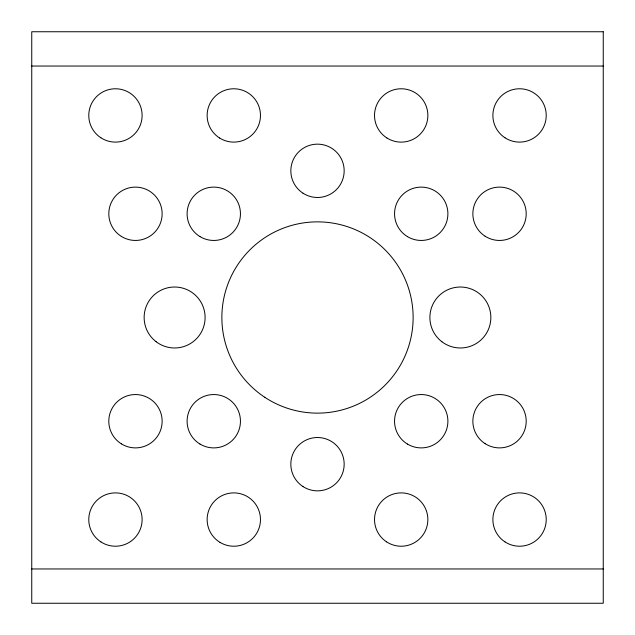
<?xml version="1.0" encoding="UTF-8"?>
<svg xmlns="http://www.w3.org/2000/svg" width="635" height="635" viewBox="0 0 635 635"><rect width="100%" height="100%" fill="white"/><g stroke="black" fill="none" stroke-linecap="round" stroke-linejoin="round"><path stroke-width="0.95" d="M31.75 66.04L603.25 66.04M31.75 568.96L603.25 568.96M603.25 31.75L31.75 31.75L31.75 603.25L603.25 603.25L603.25 31.75M264.795 397.296A95.631 95.631 0 0 0 412.956 323.239A95.631 95.631 0 0 0 274.741 231.958A95.631 95.631 0 0 0 264.795 397.296M407.424 444.048A26.67 26.67 0 0 0 447.889 421.759A26.67 26.67 0 0 0 408.353 397.859A26.67 26.67 0 0 0 407.424 444.048M302.99 486.561A26.67 26.67 0 0 0 344.13 465.558A26.67 26.67 0 0 0 305.372 440.428A26.67 26.67 0 0 0 302.99 486.561M199.977 444.048A26.67 26.67 0 0 0 240.443 421.759A26.67 26.67 0 0 0 200.906 397.859A26.67 26.67 0 0 0 199.977 444.048M199.977 236.601A26.67 26.67 0 0 0 240.443 214.312A26.67 26.67 0 0 0 200.906 190.421A26.67 26.67 0 0 0 199.977 236.601M302.99 193.191A26.67 26.67 0 0 0 344.13 172.188A26.67 26.67 0 0 0 305.372 147.066A26.67 26.67 0 0 0 302.99 193.191M407.424 236.601A26.67 26.67 0 0 0 447.889 214.312A26.67 26.67 0 0 0 408.353 190.421A26.67 26.67 0 0 0 407.424 236.601M504.984 137.779A26.67 26.67 0 0 0 546.187 116.896A26.67 26.67 0 0 0 507.492 91.654A26.67 26.67 0 0 0 504.984 137.779M504.984 541.893A26.67 26.67 0 0 0 546.187 521.002A26.67 26.67 0 0 0 507.492 495.768A26.67 26.67 0 0 0 504.984 541.893M100.878 541.893A26.67 26.67 0 0 0 142.073 521.002A26.67 26.67 0 0 0 103.386 495.768A26.67 26.67 0 0 0 100.878 541.893M100.878 137.779A26.67 26.67 0 0 0 142.073 116.896A26.67 26.67 0 0 0 103.386 91.654A26.67 26.67 0 0 0 100.878 137.779M220.051 542.401A26.67 26.67 0 0 0 260.469 520.041A26.67 26.67 0 0 0 220.893 496.221A26.67 26.67 0 0 0 220.051 542.401M386.548 541.846A26.67 26.67 0 0 0 427.815 521.097A26.67 26.67 0 0 0 389.215 495.729A26.67 26.67 0 0 0 386.548 541.846M386.882 137.954A26.67 26.67 0 0 0 427.839 116.586A26.67 26.67 0 0 0 388.858 91.797A26.67 26.67 0 0 0 386.882 137.954M219.631 138.033A26.67 26.67 0 0 0 260.453 116.427A26.67 26.67 0 0 0 221.329 91.869A26.67 26.67 0 0 0 219.631 138.033M121.38 443.865A26.67 26.67 0 0 0 162.123 422.108A26.67 26.67 0 0 0 122.912 397.693A26.67 26.67 0 0 0 121.38 443.865M485.116 443.659A26.67 26.67 0 0 0 526.169 422.481A26.67 26.67 0 0 0 487.299 397.518A26.67 26.67 0 0 0 485.116 443.659M121.38 236.418A26.67 26.67 0 0 0 162.123 214.662A26.67 26.67 0 0 0 122.912 190.254A26.67 26.67 0 0 0 121.38 236.418M485.116 236.22A26.67 26.67 0 0 0 526.169 215.043A26.67 26.67 0 0 0 487.299 190.079A26.67 26.67 0 0 0 485.116 236.22M441.881 341.733A30.48 30.48 0 0 0 490.601 321.397A30.48 30.48 0 0 0 448.635 289.369A30.48 30.48 0 0 0 441.881 341.733M156.131 341.733A30.48 30.48 0 0 0 204.851 321.397A30.48 30.48 0 0 0 162.885 289.369A30.48 30.48 0 0 0 156.131 341.733"/></g></svg>
